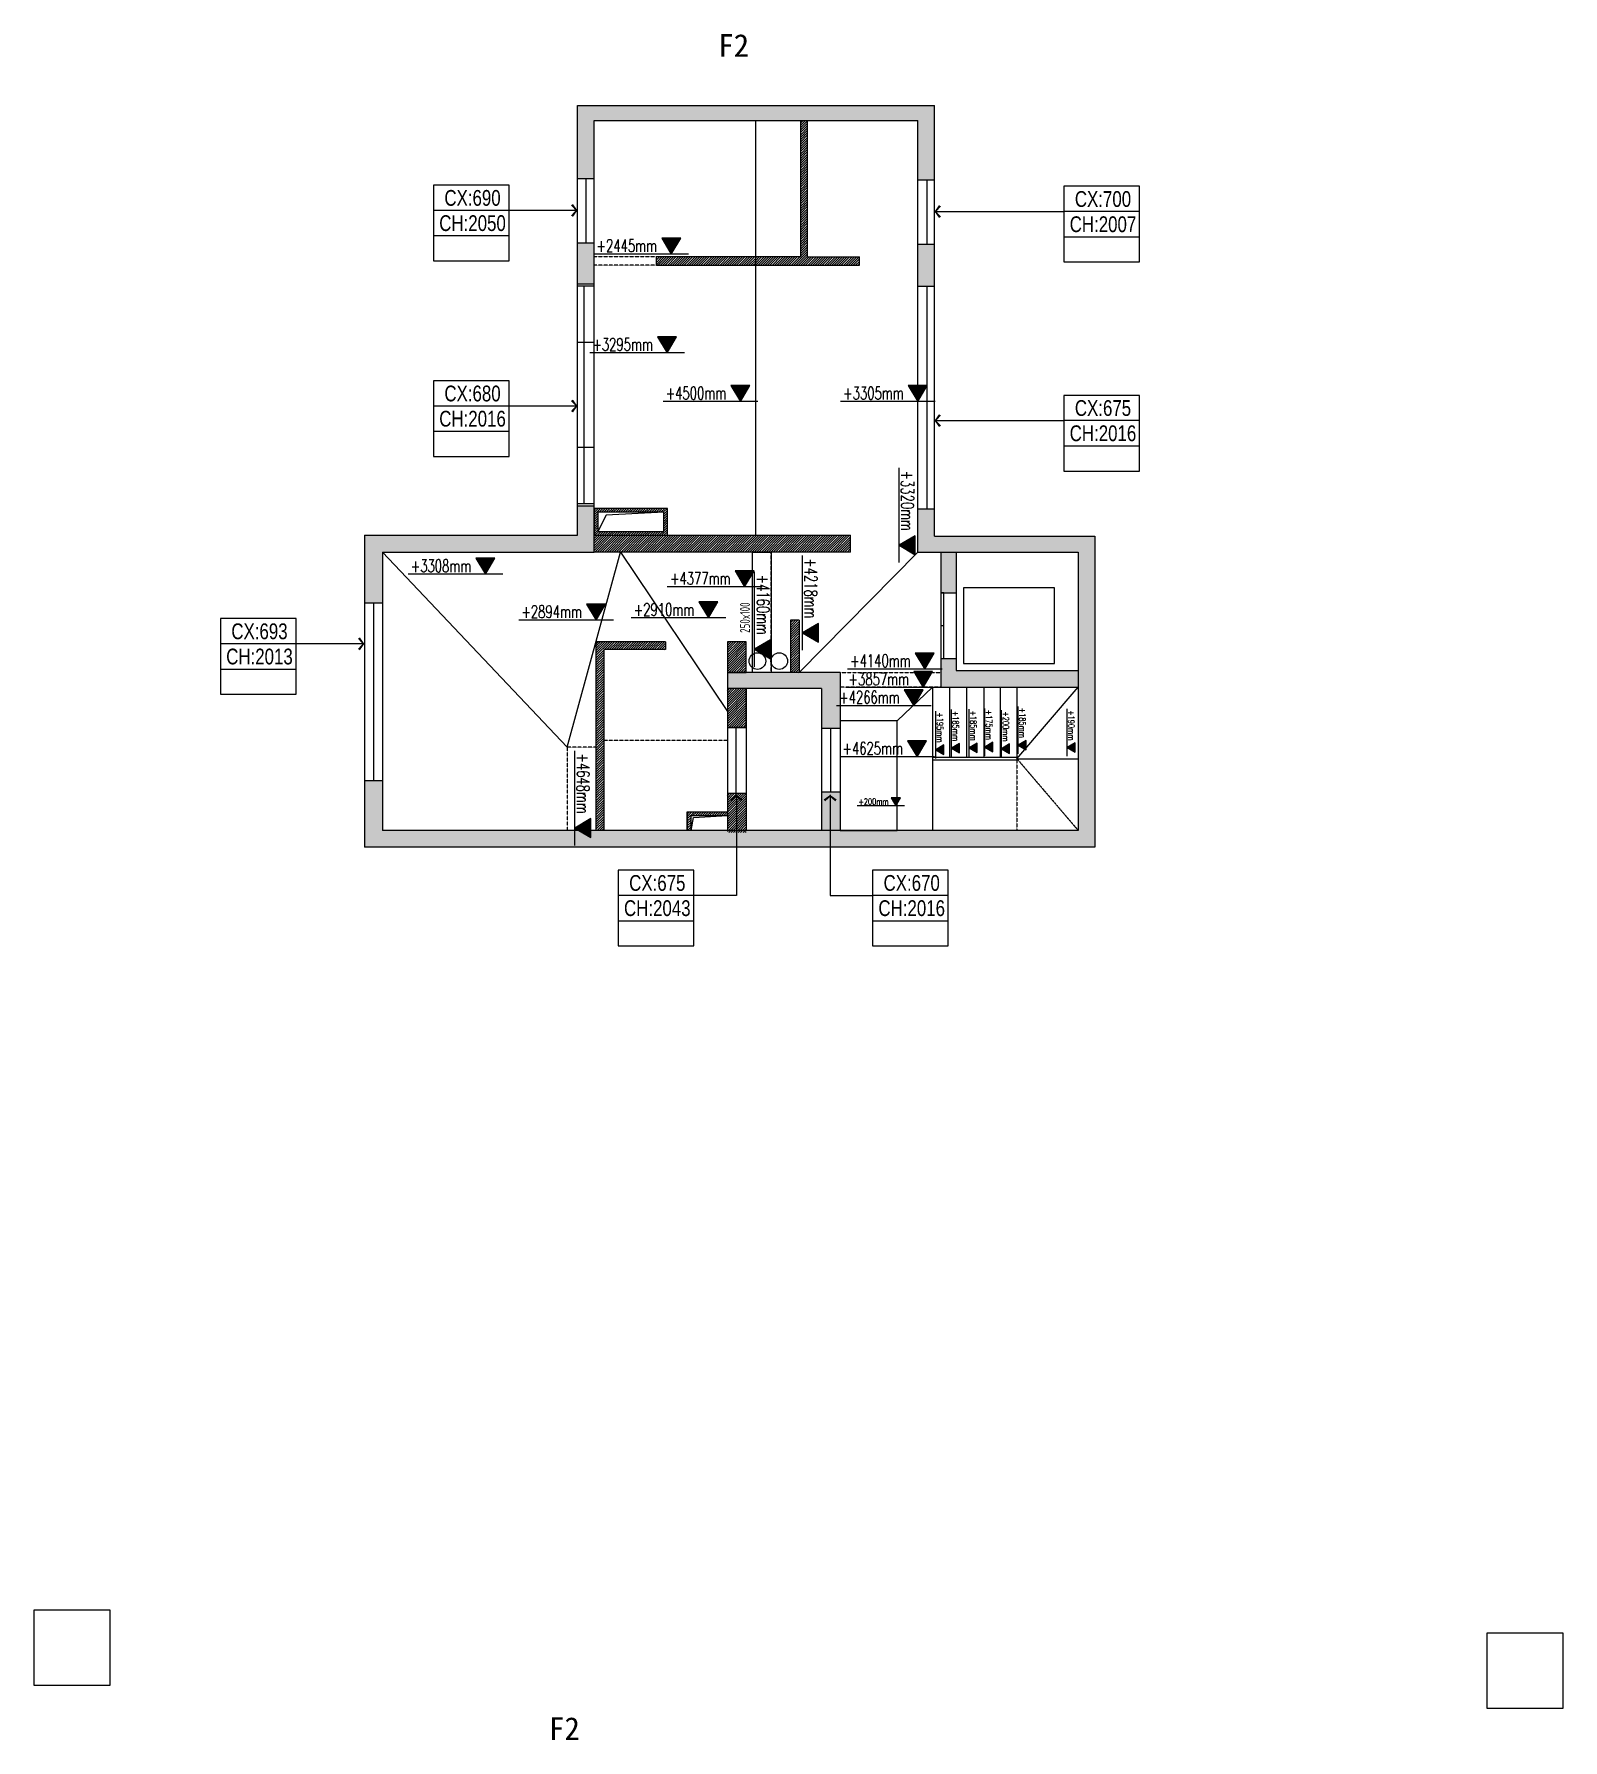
# Model space of a CAD drawing. Header units: millimetres. Extents: x -108767 to 78913, y -380878 to 1470.
# Drawn here: x -38359 to -18160, y -165629 to -143082 of the extents above; entities that cross this region are included whole.
import ezdxf
from ezdxf.enums import TextEntityAlignment as Align

# ---------------------------------------------------------------- set-up
doc = ezdxf.new("R2010")
doc.units = ezdxf.units.MM
doc.header["$LTSCALE"] = 10
doc.linetypes.add('DASH', pattern=[0.35, 0.25, -0.1])
doc.linetypes.add('DASHED', pattern=[0.75, 0.5, -0.25])
for name, color, linetype in [('000墙体', 4, 'Continuous'), ('001增减墙体', 147, 'Continuous'), ('3-New Window', 4, 'Continuous'), ('A-GRIDER', 4, 'DASH'), ('DOOR', 60, 'Continuous'), ('EL-DIM', 50, 'Continuous'), ('FF-TEXT', 50, 'Continuous'), ('NW-01-wall(原有墙体)', 255, 'Continuous'), ('NW-01梁', 4, 'Continuous'), ('wipess', 8, 'Continuous')]:
    doc.layers.add(name, color=color, linetype=linetype)
doc.styles.add('BEN-HB', font='chisel.shx')
doc.styles.add('BEN_DIM', font='archs.shx', dxfattribs={"width": 0.7})
doc.styles.add('HZ', font='', dxfattribs={"width": 0.8})
doc.styles.add('romans', font='romans.shx', dxfattribs={"width": 0.85})
doc.styles.get("Standard").update_dxf_attribs({"font": ''})
doc.styles.add('TSSD_REIN', font='tssdeng.shx', dxfattribs={"width": 0.7, "bigfont": 'hztxt.shx'})
doc.styles.get('HZ').set_extended_font_data('SimSun')
doc.styles.get('Standard').set_extended_font_data('SimSun')
doc.dimstyles.new('BEN_DIM_1', dxfattribs={"dimtxt": 100, "dimasz": 1, "dimexe": 2, "dimexo": 1.5, "dimgap": 0.6, "dimtad": 1, "dimdec": 0, "dimzin": 12, "dimdsep": 46, "dimtxsty": 'BEN_DIM', "dimblk": 'ben-jiantou', "dimcen": 0.125, "dimclrd": 44, "dimclre": 44, "dimclrt": 50, "dimadec": 0, "dimazin": 0, "dimtfac": 1, "dimtdec": 0, "dimtix": 1, "dimtmove": 2, "dimatfit": 3, "dimldrblk": 'BEN-YINXIAN1', "dimfxl": 5, "dimfxlon": 1, "dimtvp": 1, "dimtolj": 1, "dimtzin": 0, "dimarcsym": 0})
pattern_1 = [(45, (-70270.71, -180008.131), (-15.715448, 15.715448), [])]

# ---------------------------------------------------------------- blocks, each defined once
blk = doc.blocks.new('梁高宽')
at = {"color": 150, "linetype": 'ByBlock'}
blk.add_line((0, 0), (12, 0), dxfattribs=at)
for points in [[(0, 4), (12, 4), (12, -4), (0, -4)], [(0, 0), (12, 0), (12, -8), (0, -8)]]:
    blk.add_lwpolyline(points, close=True, dxfattribs=at)
at = {"color": 50, "linetype": 'ByBlock', "style": 'BEN_DIM', "width": 0.7}
for tag, p in [('W=200', (5.8, -0.01)), ('H=800', (5.8, -4.01)), ('H=800', (5.8, -8.18))]:
    blk.add_attdef(tag, text='', height=2.5, dxfattribs=at).set_placement(p, align=Align.BOTTOM_CENTER)
blk = doc.blocks.new('ben-jiantou')
at = {"color": 0, "linetype": 'ByBlock'}
for p, q in [((0, 0), (-1.09, 0)), ((1.09, 0), (0, 0))]:
    blk.add_line(p, q, dxfattribs=at)
at = {"color": 0, "linetype": 'Continuous', "const_width": 0.608}
blk.add_lwpolyline([(0.61, 0.61), (-0.61, -0.61)], dxfattribs=at)
blk = doc.blocks.new('BEN-YINXIAN1')
at = {"color": 50, "linetype": 'ByBlock'}
blk.add_line((0, 0), (-2, 0), dxfattribs=at)
for points in [[(-1.72, 1.34), (-1.19, 1.7), (-0.48, 0), (0, 0)], [(-1.72, -1.34), (-1.19, -1.7), (-0.48, 0), (0, 0)]]:
    blk.add_solid(points, dxfattribs=at)
blk = doc.blocks.new('Elevation')
blk.add_hatch(color=256).paths.add_polyline_path([(4.17, 2.47), (2.7, 0), (1.23, 2.47)])
blk.add_line((0, 0), (14.67, 0))
blk.add_lwpolyline([(4.17, 2.47), (2.7, 0), (1.23, 2.47)], close=True)
at = {"style": 'HZ', "width": 0.47627}
blk.add_attdef('ELEV', text='', height=2.5, dxfattribs=at).set_placement((4.89, 0.32), (14.26, 0.32), align=Align.FIT)

msp = doc.modelspace()

# ---------------------------------------------------------------- hatches: boundary and pattern name
at = {"layer": '000墙体'}
h = msp.add_hatch(color=252, dxfattribs=at)
h.dxf.hatch_style = 1
h.paths.add_polyline_path([(-30960.2, -145840.8), (-31180.2, -145840.8), (-31180.2, -146380.8), (-30960.2, -146380.8)])
h = msp.add_hatch(color=252, dxfattribs=at)
h.dxf.hatch_style = 1
h.paths.add_polyline_path([(-26463.2, -145856.8), (-26683.2, -145856.8), (-26683.2, -146411.8), (-26463.2, -146411.8)])
at = {"layer": '001增减墙体', "ltscale": 10}
h = msp.add_hatch(dxfattribs=at)
h.set_pattern_fill('ANSI31', color=251, scale=7)
h.set_pattern_definition(pattern_1)
h.paths.add_polyline_path([(-27453.2, -146027.8), (-28140.2, -146027.8), (-28140.2, -144223.8), (-28230.2, -144223.8), (-28230.2, -146027.8), (-28825.2, -146027.8), (-28825.2, -146137.8), (-27453.2, -146137.8)])
h = msp.add_hatch(dxfattribs=at)
h.set_pattern_fill('ANSI31', color=251, scale=7)
h.set_pattern_definition(pattern_1)
h.paths.add_polyline_path([(-28825.2, -146027.8), (-30138.2, -146027.8), (-30138.2, -146137.8), (-28825.2, -146137.8)])
h = msp.add_hatch(dxfattribs=at)
h.set_pattern_fill('ANSI31', color=251, scale=7)
h.set_pattern_definition(pattern_1)
h.paths.add_polyline_path([(-29991.2, -149351.8), (-30960.2, -149351.8), (-30960.2, -149706.8), (-29991.2, -149706.8)])
h.paths.add_polyline_path([(-30041.2, -149401.8), (-30041.2, -149656.8), (-30910.2, -149656.8), (-30910.2, -149401.8)], flags=16)
h = msp.add_hatch(dxfattribs=at)
h.set_pattern_fill('ANSI31', color=251, scale=7)
h.set_pattern_definition(pattern_1)
h.paths.add_polyline_path([(-27573.2, -149706.8), (-30960.2, -149706.8), (-30960.2, -149928.8), (-27573.2, -149928.8)])
h = msp.add_hatch(dxfattribs=at)
h.set_pattern_fill('ANSI31', color=251, scale=7)
h.set_pattern_definition(pattern_1)
h.paths.add_polyline_path([(-28252.2, -150828.8), (-28367.2, -150828.8), (-28367.2, -151520.8), (-28252.2, -151520.8)])
h = msp.add_hatch(dxfattribs=at)
h.set_pattern_fill('ANSI31', color=251, scale=7)
h.set_pattern_definition(pattern_1)
h.paths.add_polyline_path([(-30018.2, -151112.8), (-30936.2, -151112.8), (-30936.2, -153606.8), (-30833.2, -153606.8), (-30833.2, -151217.8), (-30018.2, -151217.8)])
h = msp.add_hatch(dxfattribs=at)
h.set_pattern_fill('ANSI31', color=251, scale=7)
h.set_pattern_definition(pattern_1)
h.paths.add_polyline_path([(-28949.2, -151112.8), (-29199.2, -151112.8), (-29199.2, -151520.8), (-28949.2, -151520.8)])
h = msp.add_hatch(dxfattribs=at)
h.set_pattern_fill('ANSI31', color=251, scale=7)
h.set_pattern_definition(pattern_1)
h.paths.add_polyline_path([(-28949.2, -151731.8), (-29199.2, -151731.8), (-29199.2, -152245.8), (-28949.2, -152245.8)])
h = msp.add_hatch(dxfattribs=at)
h.set_pattern_fill('ANSI31', color=251, scale=7)
h.set_pattern_definition([(45, (-70270.71, -181396.131), (-15.715448, 15.715448), [])])
h.paths.add_polyline_path([(-28949.2, -153119.8), (-29199.2, -153119.8), (-29199.2, -153633.8), (-28949.2, -153633.8)])
h = msp.add_hatch(dxfattribs=at)
h.set_pattern_fill('ANSI31', color=251, scale=7)
h.set_pattern_definition(pattern_1)
h.paths.add_polyline_path([(-29199.2, -153359.8), (-29729.2, -153359.8), (-29729.2, -153606.8), (-29679.2, -153606.8), (-29679.2, -153409.8), (-29199.2, -153409.8)])
at = {"layer": 'NW-01-wall(原有墙体)'}
h = msp.add_hatch(color=250, dxfattribs=at)
h.dxf.hatch_style = 1
h.paths.add_polyline_path([(-26463.2, -144023.8), (-31180.2, -144023.8), (-31180.2, -144990.8), (-30960.2, -144990.8), (-30960.2, -144223.8), (-28230.2, -144223.8), (-26683.2, -144223.8), (-26683.2, -145006.8), (-26463.2, -145006.8)])
h = msp.add_hatch(color=250, dxfattribs=at)
h.dxf.hatch_style = 1
h.paths.add_polyline_path([(-30960.2, -149315.8), (-31180.2, -149315.8), (-31180.2, -149706.8), (-33995.2, -149706.8), (-33995.2, -150602.8), (-33755.2, -150602.8), (-33755.2, -149928.8), (-30960.2, -149928.8)])
h = msp.add_hatch(color=250, dxfattribs=at)
h.dxf.hatch_style = 1
h.paths.add_polyline_path([(-24345.2, -149719.8), (-26463.2, -149719.8), (-26463.2, -149356.8), (-26683.2, -149356.8), (-26683.2, -149928.8), (-24565.2, -149928.8), (-24565.2, -153606.8), (-33755.2, -153606.8), (-33755.2, -152950.8), (-33995.2, -152950.8), (-33995.2, -153826.8), (-24345.2, -153826.8)])
h = msp.add_hatch(color=250, dxfattribs=at)
h.dxf.hatch_style = 1
h.paths.add_polyline_path([(-26178.2, -149928.8), (-26378.2, -149928.8), (-26378.2, -150468.8), (-26338.2, -150468.8), (-26178.2, -150468.8)], flags=17)
h = msp.add_hatch(color=250, dxfattribs=at)
h.dxf.hatch_style = 1
h.paths.add_polyline_path([(-24565.2, -151491.8), (-26178.2, -151491.8), (-26178.2, -151334.8), (-26378.2, -151334.8), (-26378.2, -151711.8), (-24565.2, -151711.8)])
h = msp.add_hatch(color=250, dxfattribs=at)
h.dxf.hatch_style = 1
h.paths.add_polyline_path([(-27707.2, -151520.8), (-28367.2, -151520.8), (-29199.2, -151520.8), (-29199.2, -151731.8), (-28949.2, -151731.8), (-27957.2, -151731.8), (-27957.2, -152258.8), (-27707.2, -152258.8), (-27707.2, -152156.8)])
h = msp.add_hatch(color=250, dxfattribs=at)
h.dxf.hatch_style = 1
h.paths.add_polyline_path([(-27707.2, -153100.8), (-27957.2, -153100.8), (-27957.2, -153606.8), (-27707.2, -153606.8)], flags=17)

# ---------------------------------------------------------------- linework, layer by layer
at = {"layer": '001增减墙体'}
for p, q in [((-28230.2, -146027.8), (-28230.2, -144223.8)), ((-28140.2, -146027.8), (-28140.2, -144223.8)), ((-30138.2, -146137.8), (-30138.2, -146027.8)), ((-28230.2, -146027.8), (-30138.2, -146027.8)), ((-28140.2, -146027.8), (-27453.2, -146027.8)), ((-27453.2, -146137.8), (-27453.2, -146027.8)), ((-30138.2, -146137.8), (-27453.2, -146137.8)), ((-30960.2, -149706.8), (-27573.2, -149706.8)), ((-27573.2, -149928.8), (-27573.2, -149706.8)), ((-27573.2, -149928.8), (-30960.2, -149928.8)), ((-28367.2, -150828.8), (-28367.2, -151520.8)), ((-28252.2, -150828.8), (-28367.2, -150828.8)), ((-28252.2, -150828.8), (-28252.2, -151520.8)), ((-30936.2, -151112.8), (-30936.2, -153606.8)), ((-30018.2, -151112.8), (-30936.2, -151112.8)), ((-30833.2, -151217.8), (-30833.2, -153606.8)), ((-30018.2, -151217.8), (-30833.2, -151217.8)), ((-30018.2, -151112.8), (-30018.2, -151217.8)), ((-29199.2, -151731.8), (-29199.2, -153119.8)), ((-28949.2, -151731.8), (-28949.2, -153119.8)), ((-29089.2, -152245.8), (-29089.2, -153119.8)), ((-28949.2, -153119.8), (-29199.2, -153119.8)), ((-29199.2, -153119.8), (-29199.2, -153606.8)), ((-28949.2, -153119.8), (-28949.2, -153606.8)), ((-29729.2, -153359.8), (-29729.2, -153606.8))]:
    msp.add_line(p, q, dxfattribs=at)
for points in [[(-29991.2, -149351.8), (-30960.2, -149351.8), (-30960.2, -149706.8), (-29991.2, -149706.8)], [(-29991.2, -149351.8), (-30960.2, -149351.8), (-30960.2, -149706.8), (-29991.2, -149706.8)], [(-30041.2, -149401.8), (-30910.2, -149401.8), (-30910.2, -149656.8), (-30041.2, -149656.8)], [(-28949.2, -151112.8), (-29199.2, -151112.8), (-29199.2, -151520.8), (-28949.2, -151520.8)], [(-28949.2, -151731.8), (-29199.2, -151731.8), (-29199.2, -152245.8), (-28949.2, -152245.8)], [(-29729.2, -153359.8), (-29199.2, -153359.8), (-29199.2, -153606.8), (-29729.2, -153606.8)], [(-29679.2, -153409.8), (-29199.2, -153409.8), (-29199.2, -153606.8), (-29679.2, -153606.8)]]:
    msp.add_lwpolyline(points, close=True, dxfattribs=at)
for centre in [(-28803.1, -151368.5), (-28513.3, -151368.5)]:
    msp.add_circle(centre, 110, dxfattribs=at)
at = {"layer": '3-New Window', "color": 30}
for points in [[(-37359.3, -164911.9), (-38359.3, -164911.9), (-38359.3, -163911.9), (-37359.3, -163911.9)], [(-18160.5, -165214.6), (-19160.5, -165214.6), (-19160.5, -164214.6), (-18160.5, -164214.6)]]:
    msp.add_lwpolyline(points, close=True, dxfattribs=at)
at = {"layer": 'DOOR'}
for points in [[(-26378.2, -150896.8), (-26338.2, -150896.8), (-26338.2, -150468.8), (-26378.2, -150468.8)], [(-24878.2, -151403.3), (-24878.2, -150400.3), (-26078.2, -150400.3), (-26078.2, -151403.3)], [(-26378.2, -151334.8), (-26338.2, -151334.8), (-26338.2, -150901.8), (-26378.2, -150901.8)]]:
    msp.add_lwpolyline(points, close=True, dxfattribs=at)
at = {"layer": 'FF-TEXT', "color": 252, "linetype": 'DASHED', "ltscale": 0.2}
for p, q in [((-30138.2, -146027.8), (-30960.2, -146027.8)), ((-30138.2, -146137.8), (-30960.2, -146137.8)), ((-28869.2, -151520.8), (-28869.2, -149928.8)), ((-28619.2, -151520.8), (-28619.2, -149928.8)), ((-27707.2, -151520.8), (-26378.2, -151520.8)), ((-26378.2, -151711.8), (-27707.2, -151711.8)), ((-29199.2, -152417.8), (-30833.2, -152417.8)), ((-31316.2, -152506.8), (-31316.2, -153606.8)), ((-30936.2, -152506.8), (-31316.2, -152506.8))]:
    msp.add_line(p, q, dxfattribs=at)
at = {"layer": 'FF-TEXT', "color": 8, "linetype": 'DASHED', "ltscale": 0.2}
for p, q in [((-25374.2, -152659.3), (-24565.2, -153606.8)), ((-25374.2, -152678.8), (-25374.2, -153606.8))]:
    msp.add_line(p, q, dxfattribs=at)
at = {"layer": 'NW-01-wall(原有墙体)'}
for p, q in [((-31180.2, -149706.8), (-31180.2, -144023.8)), ((-31180.2, -144023.8), (-26463.2, -144023.8)), ((-26463.2, -149719.8), (-26463.2, -144023.8)), ((-30960.2, -149928.8), (-30960.2, -144223.8)), ((-30960.2, -144223.8), (-28230.2, -144223.8)), ((-28230.2, -144223.8), (-26683.2, -144223.8)), ((-26683.2, -149928.8), (-26683.2, -144223.8)), ((-31180.2, -144990.8), (-30960.2, -144990.8)), ((-31065.2, -145840.8), (-31065.2, -144990.8)), ((-26683.2, -145006.8), (-26463.2, -145006.8)), ((-26558.2, -145856.8), (-26558.2, -145006.8)), ((-31180.2, -145840.8), (-30960.2, -145840.8)), ((-26683.2, -145856.8), (-26463.2, -145856.8)), ((-31180.2, -146380.8), (-30960.2, -146380.8)), ((-31180.2, -146410.8), (-30960.2, -146410.8)), ((-31090.2, -149285.8), (-31090.2, -146410.8)), ((-26683.2, -146411.8), (-26463.2, -146411.8)), ((-26558.2, -149356.8), (-26558.2, -146411.8)), ((-31180.2, -147155.8), (-30960.2, -147155.8)), ((-31180.2, -148540.8), (-30960.2, -148540.8)), ((-31180.2, -149285.8), (-30960.2, -149285.8)), ((-31180.2, -149315.8), (-30960.2, -149315.8)), ((-26683.2, -149356.8), (-26463.2, -149356.8)), ((-33995.2, -149706.8), (-33995.2, -153826.8)), ((-33995.2, -149706.8), (-31180.2, -149706.8)), ((-33755.2, -149928.8), (-33755.2, -153606.8)), ((-33755.2, -149928.8), (-30960.2, -149928.8)), ((-26683.2, -149928.8), (-24565.2, -149928.8)), ((-26463.2, -149719.8), (-24345.2, -149719.8)), ((-26378.2, -149928.8), (-26378.2, -151711.8)), ((-26178.2, -149928.8), (-26178.2, -151334.8)), ((-24565.2, -149928.8), (-24565.2, -153606.8)), ((-24345.2, -149719.8), (-24345.2, -153826.8)), ((-33755.2, -150602.8), (-33995.2, -150602.8)), ((-33875.2, -150602.8), (-33875.2, -152950.8)), ((-26378.2, -150468.8), (-26178.2, -150468.8)), ((-26378.2, -151334.8), (-26178.2, -151334.8)), ((-26178.2, -151334.8), (-26178.2, -151491.8)), ((-26178.2, -151491.8), (-24565.2, -151491.8)), ((-28367.2, -151520.8), (-29199.2, -151520.8)), ((-29199.2, -151520.8), (-29199.2, -151731.8)), ((-27957.2, -151731.8), (-28949.2, -151731.8)), ((-27707.2, -151520.8), (-28367.2, -151520.8)), ((-27957.2, -151731.8), (-27957.2, -153606.8)), ((-27707.2, -151520.8), (-27707.2, -153606.8)), ((-26489.2, -151711.8), (-26489.2, -153606.8)), ((-26378.2, -151711.8), (-24565.2, -151711.8)), ((-26264.2, -151711.8), (-26264.2, -152639.8)), ((-26039.2, -151711.8), (-26039.2, -152639.8)), ((-25809.2, -151711.8), (-25809.2, -152639.8)), ((-25594.2, -151711.8), (-25594.2, -152639.8)), ((-25374.2, -151711.8), (-25374.2, -152639.8)), ((-25374.2, -152659.3), (-24565.2, -151711.8)), ((-28949.2, -152245.8), (-29199.2, -152245.8)), ((-27707.2, -152258.8), (-27957.2, -152258.8)), ((-27837.2, -152258.8), (-27837.2, -153100.8)), ((-26489.2, -152639.8), (-25374.2, -152639.8)), ((-25374.2, -152639.8), (-25374.2, -152678.8)), ((-25374.2, -152678.8), (-26489.2, -152678.8)), ((-25374.2, -152659.3), (-24565.2, -152659.3)), ((-33755.2, -152950.8), (-33995.2, -152950.8)), ((-27707.2, -153100.8), (-27957.2, -153100.8)), ((-24565.2, -153606.8), (-33755.2, -153606.8)), ((-24345.2, -153826.8), (-33995.2, -153826.8))]:
    msp.add_line(p, q, dxfattribs=at)
at = {"layer": 'NW-01梁'}
for p, q in [((-28825.2, -149706.8), (-28825.2, -144223.8)), ((-31316.2, -152506.8), (-33755.2, -149928.8)), ((-31316.2, -152506.8), (-30613.4, -149928.8)), ((-30613.4, -149928.8), (-29199.2, -152034.4)), ((-26683.2, -149928.8), (-28252.2, -151520.8)), ((-26957.2, -152156.8), (-26489.2, -151711.8))]:
    msp.add_line(p, q, dxfattribs=at)
msp.add_lwpolyline([(-28869.2, -149928.8), (-28619.2, -149928.8), (-28619.2, -151520.8), (-28869.2, -151520.8)], close=True, dxfattribs=at)
msp.add_lwpolyline([(-27707.2, -153606.8), (-26957.2, -153606.8), (-26957.2, -152156.8), (-27707.2, -152156.8)], dxfattribs=at)
at = {"layer": 'wipess', "color": 252}
for points in [[(-30041.2, -149401.8), (-30800.9, -149439.4), (-30910.2, -149656.8)], [(-29679.2, -153606.8), (-29648.4, -153437.6), (-29199.2, -153409.8)]]:
    msp.add_lwpolyline(points, dxfattribs=at)

# ---------------------------------------------------------------- block references
at = {"layer": 'A-GRIDER', "linetype": 'ByBlock'}
ref = msp.add_blockref('梁高宽', (-32083.3, -145412.6), dxfattribs=dict(at, xscale=-83.33333333328282, yscale=83.33333333328282, zscale=83.33333333328282))
ref.add_attrib('W=200', 'CX:690', dxfattribs={"color": 50, "height": 208.33, "style": 'BEN-HB', "width": 0.8}).set_placement((-32566.8, -145413.5), align=Align.BOTTOM_CENTER)
ref.add_attrib('H=800', 'CH:2050', dxfattribs={"color": 50, "height": 208.33, "style": 'BEN-HB', "width": 0.8}).set_placement((-32566.8, -145746.9), align=Align.BOTTOM_CENTER)
ref = msp.add_blockref('梁高宽', (-23753.3, -145427.2), dxfattribs=dict(at, xscale=-83.33333333328282, yscale=83.33333333328282, zscale=83.33333333328282))
ref.add_attrib('W=200', 'CX:700', dxfattribs={"color": 50, "height": 208.33, "style": 'BEN-HB', "width": 0.8}).set_placement((-24236.9, -145428.1), align=Align.BOTTOM_CENTER)
ref.add_attrib('H=800', 'CH:2007', dxfattribs={"color": 50, "height": 208.33, "style": 'BEN-HB', "width": 0.8}).set_placement((-24236.9, -145761.5), align=Align.BOTTOM_CENTER)
ref = msp.add_blockref('梁高宽', (-32083.3, -147997.8), dxfattribs=dict(at, xscale=-83.33333333328282, yscale=83.33333333328282, zscale=83.33333333328282))
ref.add_attrib('W=200', 'CX:680', dxfattribs={"color": 50, "height": 208.33, "style": 'BEN-HB', "width": 0.8}).set_placement((-32566.8, -147998.7), align=Align.BOTTOM_CENTER)
ref.add_attrib('H=800', 'CH:2016', dxfattribs={"color": 50, "height": 208.33, "style": 'BEN-HB', "width": 0.8}).set_placement((-32566.8, -148332), align=Align.BOTTOM_CENTER)
ref = msp.add_blockref('梁高宽', (-23753.3, -148190.2), dxfattribs=dict(at, xscale=-83.33333333328282, yscale=83.33333333328282, zscale=83.33333333328282))
ref.add_attrib('W=200', 'CX:675', dxfattribs={"color": 50, "height": 208.33, "style": 'BEN-HB', "width": 0.8}).set_placement((-24236.9, -148191.1), align=Align.BOTTOM_CENTER)
ref.add_attrib('H=800', 'CH:2016', dxfattribs={"color": 50, "height": 208.33, "style": 'BEN-HB', "width": 0.8}).set_placement((-24236.9, -148524.4), align=Align.BOTTOM_CENTER)
ref = msp.add_blockref('梁高宽', (-34898.3, -151141.2), dxfattribs=dict(at, xscale=-83.33333333328282, yscale=83.33333333328282, zscale=83.33333333328282))
ref.add_attrib('W=200', 'CX:693', dxfattribs={"color": 50, "height": 208.33, "style": 'BEN-HB', "width": 0.8}).set_placement((-35381.8, -151142.1), align=Align.BOTTOM_CENTER)
ref.add_attrib('H=800', 'CH:2013', dxfattribs={"color": 50, "height": 208.33, "style": 'BEN-HB', "width": 0.8}).set_placement((-35381.8, -151475.5), align=Align.BOTTOM_CENTER)
ref = msp.add_blockref('梁高宽', (-29642, -154467.5), dxfattribs=dict(at, xscale=-83.33333333328282, yscale=83.33333333328282, zscale=83.33333333328282))
ref.add_attrib('W=200', 'CX:675', dxfattribs={"color": 50, "height": 208.33, "style": 'BEN-HB', "width": 0.8}).set_placement((-30125.5, -154468.4), align=Align.BOTTOM_CENTER)
ref.add_attrib('H=800', 'CH:2043', dxfattribs={"color": 50, "height": 208.33, "style": 'BEN-HB', "width": 0.8}).set_placement((-30125.5, -154801.7), align=Align.BOTTOM_CENTER)
ref = msp.add_blockref('梁高宽', (-26280.7, -154467.5), dxfattribs=dict(at, xscale=-83.33333333328282, yscale=83.33333333328282, zscale=83.33333333328282))
ref.add_attrib('W=200', 'CX:670', dxfattribs={"color": 50, "height": 208.33, "style": 'BEN-HB', "width": 0.8}).set_placement((-26764.2, -154468.4), align=Align.BOTTOM_CENTER)
ref.add_attrib('H=800', 'CH:2016', dxfattribs={"color": 50, "height": 208.33, "style": 'BEN-HB', "width": 0.8}).set_placement((-26764.2, -154801.7), align=Align.BOTTOM_CENTER)
at = {"layer": 'EL-DIM'}
ref = msp.add_blockref('Elevation', (-29711.7, -145989.2), dxfattribs=dict(at, xscale=-85.33333333328159, yscale=85.33333333328159, zscale=85.33333333328159))
ref.add_attrib('ELEV', '+2445mm', dxfattribs={"layer": '0', "height": 166.67, "style": 'romans', "width": 0.621609}).set_placement((-30928.3, -145961.6, 0), (-30129.1, -145961.6, 0), align=Align.FIT)
ref = msp.add_blockref('Elevation', (-29766.7, -147294, 0), dxfattribs=dict(at, xscale=-85.33333333328159, yscale=85.33333333328159, zscale=85.33333333328159))
ref.add_attrib('ELEV', '+3295mm', dxfattribs={"layer": '0', "height": 166.67, "style": 'romans', "width": 0.621609}).set_placement((-30983.3, -147266.4), (-30184.1, -147266.4), align=Align.FIT)
ref = msp.add_blockref('Elevation', (-28797.3, -147937.6, 0), dxfattribs=dict(at, xscale=-85.33333333328159, yscale=85.33333333328159, zscale=85.33333333328159))
ref.add_attrib('ELEV', '+4500mm', dxfattribs={"layer": '0', "height": 166.67, "style": 'romans', "width": 0.621609}).set_placement((-30014, -147910), (-29214.8, -147910), align=Align.FIT)
ref = msp.add_blockref('Elevation', (-26452.9, -147937.6, 0), dxfattribs=dict(at, xscale=-85.33333333328159, yscale=85.33333333328159, zscale=85.33333333328159))
ref.add_attrib('ELEV', '+3305mm', dxfattribs={"layer": '0', "height": 166.67, "style": 'romans', "width": 0.621609}).set_placement((-27669.5, -147910), (-26870.3, -147910), align=Align.FIT)
ref = msp.add_blockref('Elevation', (-26930.3, -150068.3, 0), dxfattribs=dict(at, xscale=-85.33333333328159, yscale=85.33333333328159, zscale=85.33333333328159, rotation=270))
ref.add_attrib('ELEV', '+3320mm', dxfattribs={"layer": '0', "height": 166.67, "rotation": 270, "style": 'romans', "width": 0.621609}).set_placement((-26902.8, -148851.6), (-26902.8, -149650.8), align=Align.FIT)
ref = msp.add_blockref('Elevation', (-32166.5, -150221.4), dxfattribs=dict(at, xscale=-85.33333333328159, yscale=85.33333333328159, zscale=85.33333333328159))
ref.add_attrib('ELEV', '+3308mm', dxfattribs={"layer": '0', "height": 166.67, "style": 'romans', "width": 0.621609}).set_placement((-33383.1, -150193.8, 0), (-32583.9, -150193.8, 0), align=Align.FIT)
ref = msp.add_blockref('Elevation', (-28206.9, -151226.3), dxfattribs=dict(at, xscale=-85.33333333328159, yscale=85.33333333328159, zscale=85.33333333328159, rotation=270))
ref.add_attrib('ELEV', '+4218mm', dxfattribs={"layer": '0', "height": 166.67, "rotation": 270, "style": 'romans', "width": 0.621609}).set_placement((-28179.3, -150009.6, 0), (-28179.3, -150808.8, 0), align=Align.FIT)
ref = msp.add_blockref('Elevation', (-28741.1, -150386, 0), dxfattribs=dict(at, xscale=-85.33333333328159, yscale=85.33333333328159, zscale=85.33333333328159))
ref.add_attrib('ELEV', '+4377mm', dxfattribs={"layer": '0', "height": 166.67, "style": 'romans', "width": 0.621609}).set_placement((-29957.8, -150358.5, 0), (-29158.6, -150358.5, 0), align=Align.FIT)
ref = msp.add_blockref('Elevation', (-28839.2, -151443.2), dxfattribs=dict(at, xscale=-85.33333333328159, yscale=85.33333333328159, zscale=85.33333333328159, rotation=270))
ref.add_attrib('ELEV', '+4160mm', dxfattribs={"layer": '0', "height": 166.67, "rotation": 270, "style": 'romans', "width": 0.621609}).set_placement((-28811.6, -150226.6, 0), (-28811.6, -151025.8, 0), align=Align.FIT)
ref = msp.add_blockref('Elevation', (-29220.3, -150798.5), dxfattribs=dict(at, xscale=-85.33333333328159, yscale=85.33333333328159, zscale=85.33333333328159))
ref.add_attrib('ELEV', '+2910mm', dxfattribs={"layer": '0', "height": 166.67, "style": 'romans', "width": 0.621609}).set_placement((-30436.9, -150770.9, 0), (-29637.7, -150770.9, 0), align=Align.FIT)
ref = msp.add_blockref('Elevation', (-30704.6, -150826.9), dxfattribs=dict(at, xscale=-85.33333333328159, yscale=85.33333333328159, zscale=85.33333333328159))
ref.add_attrib('ELEV', '+2894mm', dxfattribs={"layer": '0', "height": 166.67, "style": 'romans', "width": 0.621609}).set_placement((-31921.3, -150799.3, 0), (-31122.1, -150799.3, 0), align=Align.FIT)
ref = msp.add_blockref('Elevation', (-26360.5, -151475.1, 0), dxfattribs=dict(at, xscale=-85.33333333328159, yscale=85.33333333328159, zscale=85.33333333328159))
ref.add_attrib('ELEV', '+4140mm', dxfattribs={"layer": '0', "height": 166.67, "style": 'romans', "width": 0.621609}).set_placement((-27577.2, -151447.5), (-26777.9, -151447.5), align=Align.FIT)
ref = msp.add_blockref('Elevation', (-26506, -151958.6), dxfattribs=dict(at, xscale=-85.33333333328159, yscale=85.33333333328159, zscale=85.33333333328159))
ref.add_attrib('ELEV', '+4266mm', dxfattribs={"layer": '0', "height": 166.67, "style": 'romans', "width": 0.621609}).set_placement((-27722.6, -151931, 0), (-26923.4, -151931, 0), align=Align.FIT)
ref = msp.add_blockref('Elevation', (-26444.6, -152655.6, 0), dxfattribs=dict(at, xscale=-42.66666666664079, yscale=42.66666666664079, zscale=42.66666666664079, rotation=270))
ref.add_attrib('ELEV', '+195mm', dxfattribs={"layer": '0', "height": 83.33, "rotation": 270, "style": 'romans', "width": 0.709159}).set_placement((-26430.8, -152047.3, 0), (-26430.8, -152446.9, 0), align=Align.FIT)
ref = msp.add_blockref('Elevation', (-26239.3, -152636.5, 0), dxfattribs=dict(at, xscale=-42.66666666664079, yscale=42.66666666664079, zscale=42.66666666664079, rotation=270))
ref.add_attrib('ELEV', '+185mm', dxfattribs={"layer": '0', "height": 83.33, "rotation": 270, "style": 'romans', "width": 0.709159}).set_placement((-26225.5, -152028.2, 0), (-26225.5, -152427.8, 0), align=Align.FIT)
ref = msp.add_blockref('Elevation', (-26005.9, -152631.7, 0), dxfattribs=dict(at, xscale=-42.66666666664079, yscale=42.66666666664079, zscale=42.66666666664079, rotation=270))
ref.add_attrib('ELEV', '+185mm', dxfattribs={"layer": '0', "height": 83.33, "rotation": 270, "style": 'romans', "width": 0.709159}).set_placement((-25992.1, -152023.4, 0), (-25992.1, -152423, 0), align=Align.FIT)
ref = msp.add_blockref('Elevation', (-25797.9, -152620.5), dxfattribs=dict(at, xscale=-42.66666666664079, yscale=42.66666666664079, zscale=42.66666666664079, rotation=270))
ref.add_attrib('ELEV', '+175mm', dxfattribs={"layer": '0', "height": 83.33, "rotation": 270, "style": 'romans', "width": 0.709159}).set_placement((-25784.1, -152012.1, 0), (-25784.1, -152411.8, 0), align=Align.FIT)
ref = msp.add_blockref('Elevation', (-25576, -152642.1, 0), dxfattribs=dict(at, xscale=-42.66666666664079, yscale=42.66666666664079, zscale=42.66666666664079, rotation=270))
ref.add_attrib('ELEV', '+200mm', dxfattribs={"layer": '0', "height": 83.33, "rotation": 270, "style": 'romans', "width": 0.709159}).set_placement((-25562.2, -152033.8, 0), (-25562.2, -152433.4, 0), align=Align.FIT)
ref = msp.add_blockref('Elevation', (-25356, -152594.7), dxfattribs=dict(at, xscale=-42.66666666664079, yscale=42.66666666664079, zscale=42.66666666664079, rotation=270))
ref.add_attrib('ELEV', '+185mm', dxfattribs={"layer": '0', "height": 83.33, "rotation": 270, "style": 'romans', "width": 0.709159}).set_placement((-25342.2, -151986.4, 0), (-25342.2, -152386, 0), align=Align.FIT)
ref = msp.add_blockref('Elevation', (-24710.5, -152627.8, 0), dxfattribs=dict(at, xscale=-42.66666666664079, yscale=42.66666666664079, zscale=42.66666666664079, rotation=270))
ref.add_attrib('ELEV', '+190mm', dxfattribs={"layer": '0', "height": 83.33, "rotation": 270, "style": 'romans', "width": 0.709159}).set_placement((-24696.8, -152019.5, 0), (-24696.8, -152419.1, 0), align=Align.FIT)
ref = msp.add_blockref('Elevation', (-31216.2, -153807.1), dxfattribs=dict(at, xscale=-85.33333333328159, yscale=85.33333333328159, zscale=85.33333333328159, rotation=270))
ref.add_attrib('ELEV', '+4648mm', dxfattribs={"layer": '0', "height": 166.67, "rotation": 270, "style": 'romans', "width": 0.621609}).set_placement((-31188.6, -152590.5, 0), (-31188.6, -153389.7, 0), align=Align.FIT)
ref = msp.add_blockref('Elevation', (-26462.3, -152633.7, 0), dxfattribs=dict(at, xscale=-85.33333333328159, yscale=85.33333333328159, zscale=85.33333333328159))
ref.add_attrib('ELEV', '+4625mm', dxfattribs={"layer": '0', "height": 166.67, "style": 'romans', "width": 0.621609}).set_placement((-27678.9, -152606.1), (-26879.7, -152606.1), align=Align.FIT)
ref = msp.add_blockref('Elevation', (-26859.4, -153281.9), dxfattribs=dict(at, xscale=-42.66666666664079, yscale=42.66666666664079, zscale=42.66666666664079))
ref.add_attrib('ELEV', '+200mm', dxfattribs={"layer": '0', "height": 83.33, "style": 'romans', "width": 0.709159}).set_placement((-27467.7, -153268.1, 0), (-27068.1, -153268.1, 0), align=Align.FIT)
at = {"layer": 'FF-TEXT', "linetype": 'DASHED', "ltscale": 8}
ref = msp.add_blockref('Elevation', (-26382.3, -151716.9, 0), dxfattribs=dict(at, xscale=-85.33333333328159, yscale=85.33333333328159, zscale=85.33333333328159))
ref.add_attrib('ELEV', '+3857mm', dxfattribs={"layer": '0', "height": 166.67, "style": 'romans', "width": 0.621609}).set_placement((-27598.9, -151689.3), (-26799.7, -151689.3), align=Align.FIT)

# ---------------------------------------------------------------- texts
at = {"layer": '3-New Window', "color": 30, "char_height": 300, "attachment_point": 1}
for insert in [(-29320.3, -143081.8), (-31556.3, -165329)]:
    msp.add_mtext_dynamic_manual_height_columns('{\\C0;F2}', width=6623.175, gutter_width=12.5, heights=[0], dxfattribs=dict(at, insert=insert))
at = {"layer": 'NW-01梁', "color": 251, "style": 'TSSD_REIN', "width": 0.7}
msp.add_text('250x100', height=130, rotation=90, dxfattribs=at).set_placement((-28901.9, -150996.8))

# ---------------------------------------------------------------- leaders
at = {"layer": 'A-GRIDER', "linetype": 'ByBlock'}
for points in [[(-31180.2, -145412.6), (-31522.5, -145412.6), (-32083.3, -145412.6)], [(-26463.2, -145427.2), (-25314.1, -145427.2), (-24753.3, -145427.2)], [(-31180.2, -147997.8), (-31522.5, -147997.8), (-32083.3, -147997.8)], [(-26463.2, -148190.2), (-25314.1, -148190.2), (-24753.3, -148190.2)], [(-33995.2, -151141.2), (-34337.5, -151141.2), (-34898.3, -151141.2)], [(-29081.2, -153138.3), (-29081.2, -154467.5), (-29642, -154467.5)], [(-27841.4, -153138.3), (-27841.4, -154467.5), (-27280.7, -154467.5)]]:
    msp.add_leader(points, dimstyle='BEN_DIM_1', override={"dimasz": 50}, dxfattribs=at)

doc.saveas('drawing.dxf')
